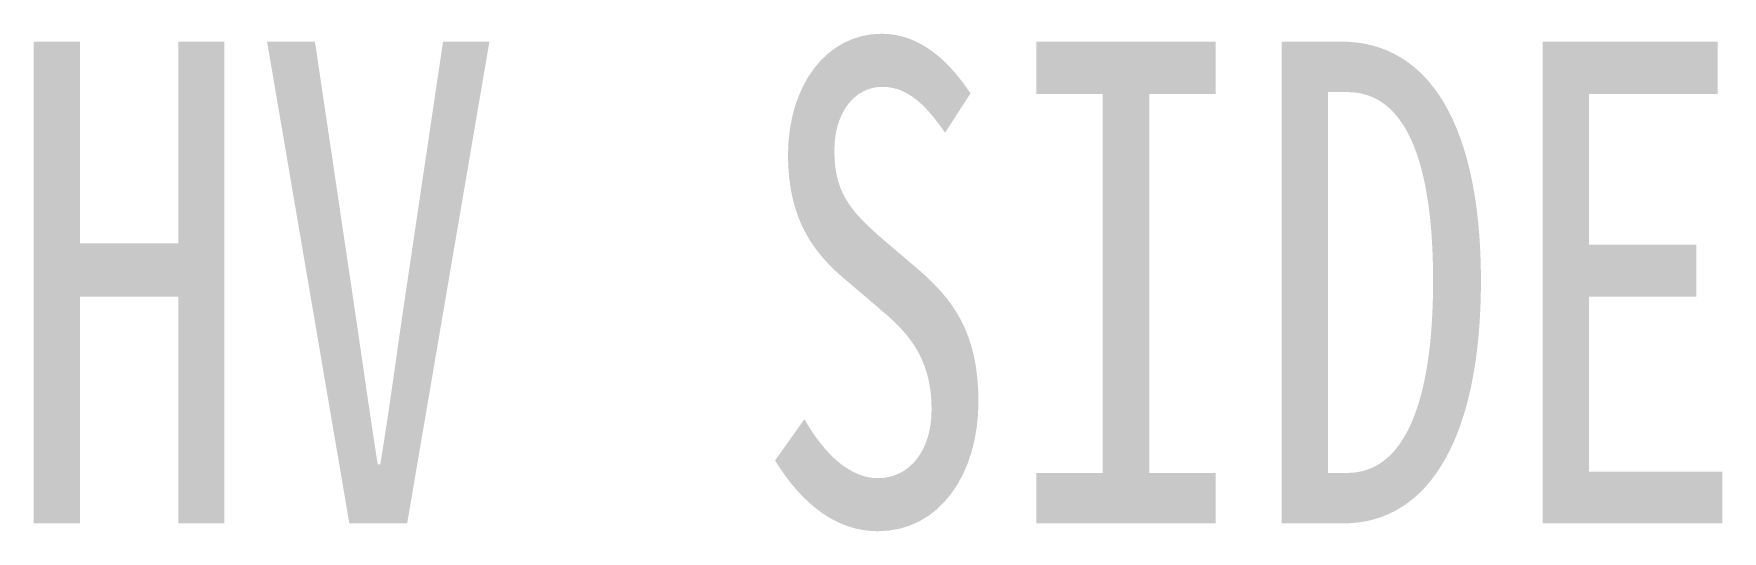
# Model space of a CAD drawing. Header units: millimetres. Extents: x 36873 to 51119, y -3533 to 6541.
# Drawn here: x 39665 to 39980.2, y 3894.7 to 3987.7 of the extents above; entities that cross this region are included whole.
import ezdxf

# ---------------------------------------------------------------- set-up
doc = ezdxf.new("R2010")
doc.units = ezdxf.units.MM
doc.header["$LTSCALE"] = 13
doc.layers.add('2-0.13', color=3, linetype='Continuous', lineweight=13)
doc.styles.add('11', font='')
doc.styles.get('11').set_extended_font_data('FangSong_GB2312')

msp = doc.modelspace()

# ---------------------------------------------------------------- texts
at = {"layer": '2-0.13', "style": '11', "width": 0.76}
msp.add_text('HV SIDE', height=90, dxfattribs=at).set_placement((39659.48551478074, 3896.214924458021))

doc.saveas('drawing.dxf')
